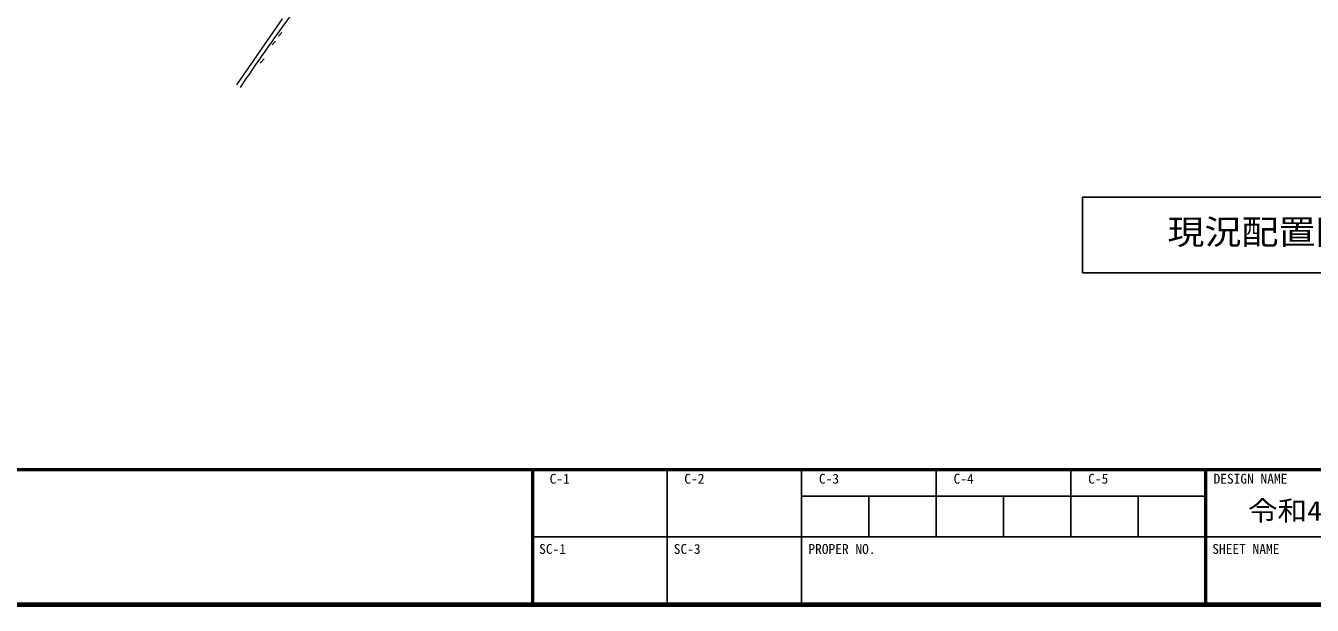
# Model space of a CAD drawing. Units: millimetres, scale not verified. Extents: x -138500 to 298458, y -156265 to 95200.
# Drawn here: x -79533 to 16027, y -95000 to -51919 of the extents above; entities that cross this region are included whole.
import ezdxf
from ezdxf.enums import TextEntityAlignment as Align

# ---------------------------------------------------------------- set-up
doc = ezdxf.new("R2010")
doc.units = ezdxf.units.MM
doc.header["$LTSCALE"] = 500
for name, color, linetype, lineweight in [('0-5_中線１', 2, 'Continuous', 25), ('0-8_極細点線', 4, 'Continuous', 9), ('F-F_文字寸法', 7, 'Continuous', 50)]:
    doc.layers.add(name, color=color, linetype=linetype, lineweight=lineweight)
doc.layers.add('0-F_文字寸法', color=6, linetype='Continuous')
doc.styles.add('ＭＳ ゴシック', font='')
doc.styles.get('ＭＳ ゴシック').set_extended_font_data('MS Gothic')

msp = doc.modelspace()

# ---------------------------------------------------------------- linework, layer by layer
at = {"layer": '0-5_中線１'}
msp.add_lwpolyline([(-1032, -64656.4), (25061.2, -64656.4), (25061.2, -70276.5), (-1032, -70276.5)], close=True, dxfattribs=at)
at = {"layer": '0-8_極細点線'}
for p, q in [((-63841.4, -56312.5), (-60460.9, -51406)), ((-60764.3, -52698.8), (-60498.2, -52432.5)), ((-61220.1, -53345.4), (-60992.1, -53079.2)), ((-62131.6, -54714.7), (-61827.7, -54372.3))]:
    msp.add_line(p, q, dxfattribs=at)
msp.add_arc((104096.7, -170098.4), 202560.3, 144.03603, 145.88881, dxfattribs=at)
at = {"layer": 'F-F_文字寸法', "color": 5}
for p, q in [((-138400, -84900), (138099.9, -84900)), ((-41900, -84900), (-41900, -94900)), ((8100, -84900), (8100, -94900)), ((-138500, -95000), (138200, -95000)), ((-138400, -94900), (138099.9, -94900))]:
    msp.add_line(p, q, dxfattribs=at)
at = {"layer": 'F-F_文字寸法', "color": 2, "lineweight": 25}
for p, q in [((-31900, -84900), (-31900, -94900)), ((-21900, -84900), (-21900, -94900)), ((-11900, -84892.4), (-11900, -89892.4)), ((-1900, -84892.4), (-1900, -89892.4)), ((-21900, -86892.4), (8100, -86892.4)), ((-16900, -86892.4), (-16900, -89892.4)), ((-6900, -86892.4), (-6900, -89892.4)), ((3099.9, -86892.4), (3099.9, -89892.4)), ((-41900, -89900), (83100, -89900))]:
    msp.add_line(p, q, dxfattribs=at)

# ---------------------------------------------------------------- texts
at = {"layer": '0-F_文字寸法', "style": 'ＭＳ ゴシック', "width": 1.1}
msp.add_text('現況配置図', height=1833, dxfattribs=at).set_placement((5264.6, -68716.5), align=Align.BOTTOM_LEFT)
at = {"layer": 'F-F_文字寸法', "style": 'ＭＳ ゴシック'}
for s, p in [('C-1', (-40619, -86178.6)), ('C-2', (-30619.1, -86178.6)), ('C-3', (-20619.1, -86178.6)), ('C-4', (-10619.1, -86178.6)), ('C-5', (-619.1, -86178.6)), ('DESIGN NAME', (8693.1, -86178.6)), ('SC-1', (-41400, -91400)), ('SC-3', (-31400, -91400)), ('PROPER NO.', (-21400, -91400)), ('SHEET NAME', (8600, -91400))]:
    msp.add_text(s, height=733.1, dxfattribs=at).set_placement(p, align=Align.BOTTOM_LEFT)
at = {"layer": 'F-F_文字寸法', "color": 6, "style": 'ＭＳ ゴシック', "width": 1.1}
msp.add_text('令和4年度\u3000新西浦地区センター基本計画策定業務委託', height=1466, dxfattribs=at).set_placement((11250, -89150), align=Align.BOTTOM_LEFT)

doc.saveas('drawing.dxf')
